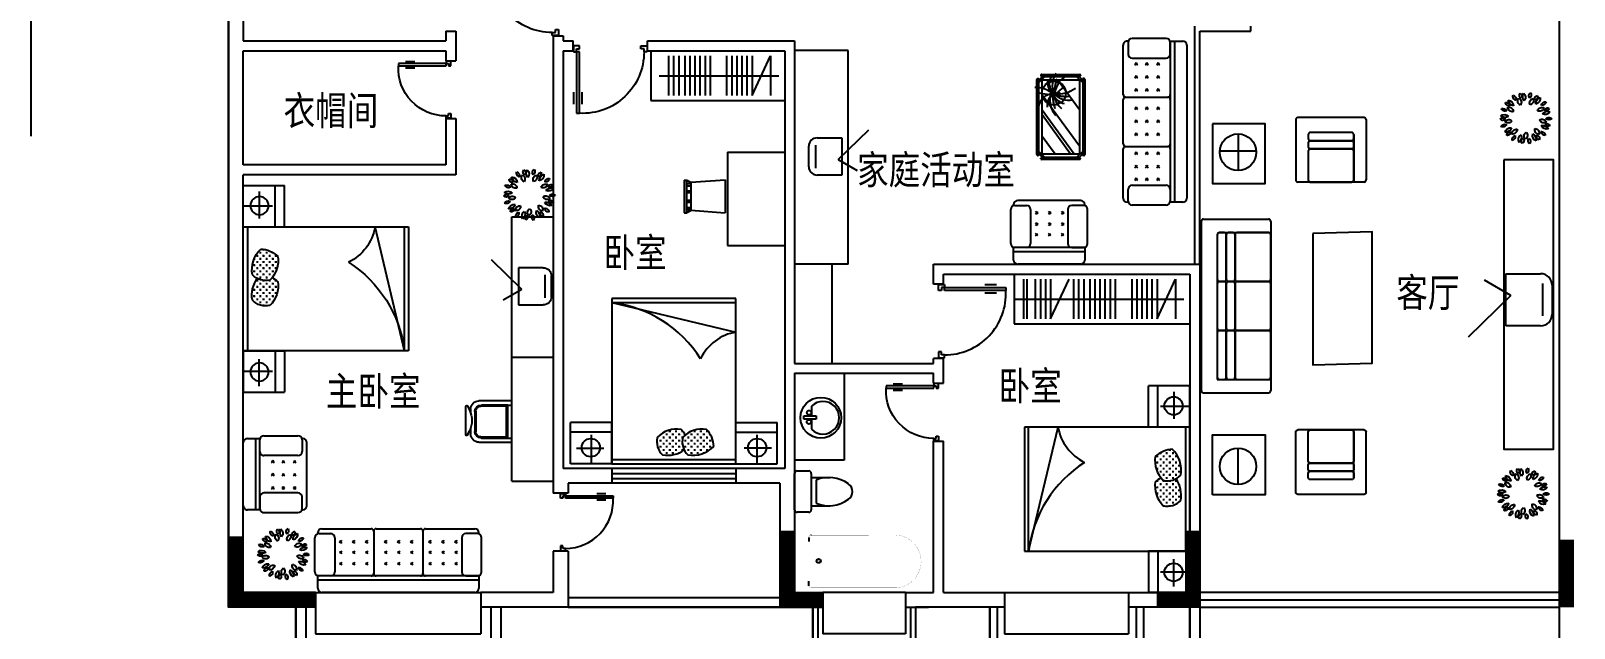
# Model space of a CAD drawing. Header units: millimetres. Extents: x 1287 to 39633, y 645 to 29501.
# Drawn here: x 1287 to 19957, y 10426 to 17649 of the extents above; entities that cross this region are included whole.
import ezdxf

# ---------------------------------------------------------------- set-up
doc = ezdxf.new("R2010")
doc.units = ezdxf.units.MM
for name, color, linetype in [('FUR', 6, 'Continuous'), ('J', 7, 'Continuous'), ('OA_FURNITURE', 7, 'Continuous'), ('STAIR', 2, 'Continuous'), ('TOILET', 7, 'Continuous'), ('W', 2, 'Continuous'), ('WALL', 4, 'Continuous'), ('WC', 10, 'Continuous'), ('WINDOW', 5, 'Continuous'), ('ZHU', 1, 'Continuous'), ('轮廓线', 240, 'Continuous')]:
    doc.layers.add(name, color=color, linetype=linetype)
doc.styles.add('_XYF', font='simhei.ttf', dxfattribs={"width": 0.8})
doc.styles.add('DIM_FONT', font='SIMPLEX.shx', dxfattribs={"width": 0.8})
doc.styles.get("Standard").update_dxf_attribs({"font": 'arial.ttf'})

# ---------------------------------------------------------------- blocks, each defined once
blk = doc.blocks.new('M_A23MCU')
for p, q in [((-0.454, 0.081), (-0.454, 0.905)), ((-0.454, 0.905), (-0.413, 0.905)), ((-0.413, 0.905), (-0.413, 0.081)), ((-0.489, 0.782), (-0.489, 0.624)), ((-0.378, 0.782), (-0.378, 0.624)), ((-0.495, -0.002), (-0.495, 0.081)), ((-0.495, 0.081), (-0.454, 0.081)), ((-0.413, 0.081), (-0.454, 0.081)), ((-0.454, 0.081), (-0.454, 0.039)), ((-0.454, 0.039), (-0.413, 0.039)), ((-0.413, 0.039), (-0.413, -0.002)), ((0.412, 0.039), (0.412, -0.002)), ((0.453, 0.039), (0.412, 0.039)), ((0.453, 0.081), (0.453, 0.039)), ((0.494, 0.081), (0.453, 0.081)), ((0.494, -0.002), (0.494, 0.081)), ((-0.413, -0.002), (-0.495, -0.002)), ((-0.495, -0.002), (-0.495, -0.002)), ((0.412, -0.002), (0.494, -0.002)), ((0.494, -0.002), (0.494, -0.002))]:
    blk.add_line(p, q)
blk.add_arc((-0.372, 0.082), 0.825, 359.9283, 92.866)
blk = doc.blocks.new('M_E24TTP')
at = {"layer": 'TOILET', "color": 7}
for p, q in [((-170, 200), (-170, 430)), ((170, 200), (170, 430)), ((-220, 200), (220, 200)), ((-140, 260), (140, 260)), ((-250, 30), (-250, 170)), ((220, 0), (-220, 0)), ((250, 170), (250, 30))]:
    blk.add_line(p, q, dxfattribs=at)
for centre, radius, start, end in [((227, 413), 398, 143.3619, 202.5495), ((0, 590), 110, 33.4509, 146.5491), ((-227, 413), 398, 337.4505, 36.6381), ((-220, 170), 30, 90, 180), ((220, 170), 30, 0, 90), ((-220, 30), 30, 180, 270), ((220, 30), 30, 270, 0)]:
    blk.add_arc(centre, radius, start, end, dxfattribs=at)
at = {"style": 'DIM_FONT', "width": 0.8, "flags": 9}
for tag in ['XSIZE', 'YSIZE']:
    blk.add_attdef(tag, (0, 0), '', height=0.5, dxfattribs=at)
blk = doc.blocks.new('M_E4')
for p, q in [((670, -80), (670, -137)), ((670, -86), (670, -97)), ((670, -663), (670, -614))]:
    blk.add_line(p, q)
at = {"const_width": 1.5}
for points in [[(-750, -750), (-750, 0)], [(-750, 0), (750, 0)], [(750, 0), (750, -750)], [(608, -56), (640, -56)], [(670, -90), (670, -656)], [(670, -663), (670, -655)], [(750, -750), (-750, -750)]]:
    blk.add_lwpolyline(points, dxfattribs=at)
for points in [[(-399, -56, 0.930688), (-388, -693, 0.930688)], [(670, -86, 0.414214), (640, -56, 0.414214)], [(670, -90, 0.041784), (670, -85, 0.412615)], [(640, -693, 0.414214), (670, -663, 0.414214)]]:
    blk.add_lwpolyline(points, format="xyb", dxfattribs=at)
at = {"const_width": 1.5, "flags": 128}
for points in [[(-399, -56), (608, -56)], [(-399, -694), (645, -692)]]:
    blk.add_lwpolyline(points, dxfattribs=at)
for radius in [25, 23]:
    blk.add_circle((550, -381), radius)
blk.add_arc((640, -663), 30, 270, 280.176)
at = {"width": 0.8, "flags": 9}
for tag in ['XSIZE', 'YSIZE']:
    blk.add_attdef(tag, (0, 0), '', height=0.5, dxfattribs=at)
blk = doc.blocks.new('M_C15')
at = {"linetype": 'Continuous'}
for p, q in [((-197, 1), (-168, 418)), ((-195, 500), (-195, 466)), ((-195, 500), (200, 500)), ((-195, 467), (-168, 416)), ((200, 466), (-195, 466)), ((-170, 418), (173, 418)), ((-153, 467), (-153, 417)), ((-125, 467), (-125, 417)), ((-66, 467), (-66, 417)), ((-45, 467), (-45, 417)), ((47, 467), (47, 417)), ((71, 467), (71, 417)), ((135, 467), (135, 417)), ((159, 467), (159, 417)), ((173, 417), (199, 467)), ((202, 1), (173, 418)), ((200, 500), (200, 466)), ((200, 0), (-200, 0))]:
    blk.add_line(p, q, dxfattribs=at)
at = {"width": 0.8, "flags": 9}
for tag in ['XSIZE', 'YSIZE']:
    blk.add_attdef(tag, (0, 0), '', height=0.5, dxfattribs=at)
blk = doc.blocks.new('*X13')
at = {"color": 0}
for p, q in [((284850, 2250), (284869, 2250)), ((284859, 2241), (284859, 2259)), ((284888, 2288), (284906, 2288)), ((284897, 2278), (284897, 2297)), ((284925, 2250), (284944, 2250)), ((284933, 2325), (284944, 2325)), ((284934, 2316), (284934, 2326)), ((284934, 2241), (284934, 2259)), ((284962, 2288), (284981, 2288)), ((284972, 2278), (284972, 2297)), ((285000, 2325), (285019, 2325)), ((285000, 2250), (285019, 2250)), ((285009, 2316), (285009, 2334)), ((285009, 2241), (285009, 2259)), ((285038, 2288), (285056, 2288)), ((285047, 2278), (285047, 2297)), ((285075, 2325), (285094, 2325)), ((285075, 2250), (285094, 2250)), ((285084, 2316), (285084, 2334)), ((285084, 2241), (285084, 2259)), ((285112, 2288), (285131, 2288)), ((285122, 2278), (285122, 2297)), ((285150, 2250), (285169, 2250)), ((285159, 2241), (285159, 2259)), ((285188, 2288), (285206, 2288)), ((285197, 2278), (285197, 2297)), ((285225, 2250), (285244, 2250)), ((285234, 2316), (285234, 2323)), ((285234, 2241), (285234, 2259)), ((285240, 2325), (285244, 2325)), ((285262, 2288), (285281, 2288)), ((285272, 2278), (285272, 2297)), ((285300, 2325), (285319, 2325)), ((285300, 2250), (285319, 2250)), ((285309, 2316), (285309, 2334)), ((285309, 2241), (285309, 2259)), ((285338, 2288), (285356, 2288)), ((285347, 2278), (285347, 2297)), ((285375, 2325), (285394, 2325)), ((285375, 2250), (285394, 2250)), ((285384, 2316), (285384, 2334)), ((285384, 2241), (285384, 2259)), ((285412, 2288), (285431, 2288)), ((285422, 2278), (285422, 2297)), ((285450, 2325), (285452, 2325)), ((285450, 2250), (285469, 2250)), ((285459, 2316), (285459, 2316)), ((285459, 2241), (285459, 2259)), ((284817, 2212), (284831, 2212)), ((284822, 2203), (284822, 2222)), ((284850, 2175), (284869, 2175)), ((284856, 2100), (284869, 2100)), ((284859, 2166), (284859, 2184)), ((284859, 2094), (284859, 2109)), ((284888, 2212), (284906, 2212)), ((284888, 2138), (284906, 2138)), ((284888, 2062), (284906, 2062)), ((284897, 2203), (284897, 2222)), ((284897, 2128), (284897, 2147)), ((284897, 2053), (284897, 2072)), ((284925, 2175), (284944, 2175)), ((284925, 2100), (284944, 2100)), ((284934, 2166), (284934, 2184)), ((284934, 2091), (284934, 2109)), ((284962, 2212), (284981, 2212)), ((284962, 2138), (284981, 2138)), ((284962, 2062), (284981, 2062)), ((284972, 2203), (284972, 2222)), ((284972, 2128), (284972, 2147)), ((284972, 2053), (284972, 2072)), ((285000, 2175), (285019, 2175)), ((285000, 2100), (285019, 2100)), ((285009, 2166), (285009, 2184)), ((285009, 2091), (285009, 2109)), ((285038, 2212), (285056, 2212)), ((285038, 2138), (285056, 2138)), ((285038, 2062), (285056, 2062)), ((285047, 2203), (285047, 2222)), ((285047, 2128), (285047, 2147)), ((285047, 2053), (285047, 2072)), ((285075, 2175), (285094, 2175)), ((285075, 2100), (285094, 2100)), ((285084, 2166), (285084, 2184)), ((285084, 2091), (285084, 2109)), ((285112, 2212), (285131, 2212)), ((285112, 2138), (285131, 2138)), ((285122, 2203), (285122, 2222)), ((285122, 2128), (285122, 2147)), ((285150, 2175), (285169, 2175)), ((285150, 2100), (285151, 2100)), ((285159, 2166), (285159, 2184)), ((285159, 2106), (285159, 2109)), ((285163, 2100), (285169, 2100)), ((285188, 2212), (285206, 2212)), ((285188, 2138), (285206, 2138)), ((285188, 2062), (285206, 2062)), ((285197, 2203), (285197, 2222)), ((285197, 2128), (285197, 2147)), ((285197, 2053), (285197, 2072)), ((285225, 2175), (285244, 2175)), ((285225, 2100), (285244, 2100)), ((285234, 2166), (285234, 2184)), ((285234, 2091), (285234, 2109)), ((285262, 2212), (285281, 2212)), ((285262, 2138), (285281, 2138)), ((285262, 2062), (285281, 2062)), ((285272, 2203), (285272, 2222)), ((285272, 2128), (285272, 2147)), ((285272, 2053), (285272, 2072)), ((285300, 2175), (285319, 2175)), ((285300, 2100), (285319, 2100)), ((285309, 2166), (285309, 2184)), ((285309, 2091), (285309, 2109)), ((285338, 2212), (285356, 2212)), ((285338, 2138), (285356, 2138)), ((285338, 2062), (285356, 2062)), ((285347, 2203), (285347, 2222)), ((285347, 2128), (285347, 2147)), ((285347, 2053), (285347, 2072)), ((285375, 2175), (285394, 2175)), ((285375, 2100), (285394, 2100)), ((285384, 2166), (285384, 2184)), ((285384, 2091), (285384, 2109)), ((285412, 2212), (285431, 2212)), ((285412, 2138), (285431, 2138)), ((285422, 2203), (285422, 2222)), ((285422, 2128), (285422, 2147)), ((285450, 2175), (285469, 2175)), ((285450, 2100), (285458, 2100)), ((285459, 2166), (285459, 2184)), ((285459, 2101), (285459, 2109)), ((285488, 2212), (285500, 2212)), ((285488, 2138), (285497, 2138)), ((285497, 2203), (285497, 2222)), ((285497, 2138), (285497, 2147))]:
    blk.add_line(p, q, dxfattribs=at)
blk = doc.blocks.new('_C2ZTH')
for p, q in [((-500, 750), (-500, 1250)), ((0, 1250), (-500, 1250)), ((-385, 750), (-385, 1250)), ((-191, 1178), (-191, 849)), ((0, 750), (0, 1250)), ((-353, 1001), (2, 1001)), ((0, 750), (-500, 750)), ((0, -750), (-500, -750)), ((-500, -750), (-500, -1250)), ((-385, -750), (-385, -1250)), ((-191, -1178), (-191, -849)), ((0, -750), (0, -1250)), ((-353, -1001), (2, -1001)), ((0, -1250), (-500, -1250))]:
    blk.add_line(p, q)
for centre in [(-196, 1006), (-196, -1006)]:
    blk.add_circle(centre, 110)
at = {"layer": 'J'}
for p, q in [((-2000, 750), (-2000, -750)), ((0, 750), (-2000, 750)), ((-1950, -750), (-1594, 750)), ((-1950, -750), (-1950, 750)), ((-50, 750), (-50, -750)), ((0, -750), (0, 750)), ((-2000, -750), (0, -750))]:
    blk.add_line(p, q, dxfattribs=at)
for centre, radius, start, end in [((-1023, 844), 578, 189.3238, 244.457), ((-93, 341), 328, 170.9132, 225.9541), ((-194, 156), 326, 92.7966, 133.2149), ((-458, 228), 354, 350.3657, 45.5224), ((-468, -936), 1493, 122.587, 172.8499), ((-93, 35), 328, 170.9132, 225.9541), ((-194, -151), 326, 118.3278, 133.2149), ((-270, 322), 222, 256.7256, 316.496), ((-458, -78), 354, 350.3657, 34.9896), ((-270, 15), 222, 256.7256, 316.496)]:
    blk.add_arc(centre, radius, start, end, dxfattribs=at)
at = {"layer": 'J', "rotation": 270}
blk.add_blockref('*X13', (-2455, 285295), dxfattribs=at)
at = {"style": 'DIM_FONT', "width": 0.8, "flags": 9}
for tag in ['XSIZE', 'YSIZE']:
    blk.add_attdef(tag, (0, 0), '', height=0.5, dxfattribs=at)
blk = doc.blocks.new('M_C57NTX')
for p, q in [((-496, -226), (-496, 233)), ((-486, 243), (-481, 243)), ((-427, 268), (-471, 224)), ((-399, 268), (-471, 196)), ((-471, -226), (-471, 233)), ((-446, 283), (-446, 278)), ((-436, 293), (473, 293)), ((-436, 268), (473, 268)), ((-431, 72), (-217, 228)), ((-431, -116), (43, 228)), ((-431, -159), (102, 228)), ((-336, -222), (283, 228)), ((436, 268), (509, 196)), ((465, 268), (509, 224)), ((483, 283), (483, 278)), ((509, 233), (509, -226)), ((524, 243), (519, 243)), ((534, 233), (534, -226)), ((106, -222), (469, 42)), ((-486, -236), (-481, -236)), ((-399, -262), (-471, -189)), ((-427, -262), (-471, -218)), ((-446, -277), (-446, -272)), ((473, -262), (-436, -262)), ((473, -287), (-436, -287)), ((436, -262), (509, -189)), ((465, -262), (509, -218)), ((483, -277), (483, -272)), ((524, -236), (519, -236))]:
    blk.add_line(p, q)
blk.add_lwpolyline([(-431, -222), (-431, 228), (469, 228), (469, -222)], close=True)
at = {"const_width": 12}
for points in [[(123, 120, 1), (135, 120, 1)], [(189, 24, 1), (201, 24, 1)], [(225, 150, 1), (237, 150, 1)], [(253, 126, 1), (265, 126, 1)], [(264, 18, 1), (276, 18, 1)], [(277, 84, 1), (289, 84, 1)], [(288, 107, 1), (300, 107, 1)], [(294, 93, 1), (306, 93, 1)], [(297, 74, 1), (309, 74, 1)], [(305, 18, 1), (317, 18, 1)], [(308, 87, 1), (320, 87, 1)], [(409, 163, 1), (421, 163, 1)], [(418, 27, 1), (430, 27, 1)], [(486, 90, 1), (498, 90, 1)], [(220, -38, 1), (232, -38, 1)], [(324, -108, 1), (336, -108, 1)]]:
    blk.add_lwpolyline(points, format="xyb", close=True, dxfattribs=at)
blk.add_circle((308, 86), 144)
for centre, radius, start, end in [((-486, 233), 10, 90, 180), ((-481, 233), 10, 0, 90), ((-436, 283), 10, 90, 180), ((-436, 278), 10, 180, 270), ((109, 83), 193, 6.9904, 78.0284), ((781, 125), 490, 163.8561, 179.1105), ((-395, 504), 810, 328.9873, 340.361), ((156, 293), 219, 342.9456, 6.4814), ((473, 283), 10, 0, 90), ((473, 278), 10, 270, 0), ((519, 233), 10, 90, 180), ((524, 233), 10, 0, 90), ((228, -157), 293, 78.5516, 130.9815), ((280, -402), 502, 88.3286, 108.729), ((344, -194), 291, 103.0452, 139.7766), ((110, -88), 259, 48.7581, 83.8624), ((364, -84), 190, 114.0956, 166.2953), ((176, 42), 126, 28.8901, 78.4579), ((482, -98), 260, 134.4861, 189.3762), ((613, -62), 346, 155.0888, 185.9637), ((267, -555), 642, 70.5249, 87.8244), ((624, 28), 325, 171.2496, 218.2333), ((421, -27), 169, 62.9909, 135.9102), ((404, -128), 234, 53.3231, 115.7633), ((-1013, -1156), 1790, 39.0488, 42.6799), ((448, -69), 233, 85.8741, 126.9558), ((269, -208), 287, 31.315, 82.1378), ((-486, -226), 10, 180, 270), ((-481, -226), 10, 270, 0), ((-436, -272), 10, 90, 180), ((-436, -277), 10, 180, 270), ((473, -272), 10, 0, 90), ((473, -277), 10, 270, 0), ((519, -226), 10, 180, 270), ((524, -226), 10, 270, 0)]:
    blk.add_arc(centre, radius, start, end)
at = {"style": 'DIM_FONT', "width": 0.8, "flags": 9}
for tag in ['XSIZE', 'YSIZE']:
    blk.add_attdef(tag, (0, 0), '', height=0.5, dxfattribs=at)
blk = doc.blocks.new('M_C31NFU')
at = {"layer": 'OA_FURNITURE'}
for p, q in [((-433, 755), (-433, 25)), ((392, 780), (-408, 780)), ((417, 755), (417, 25)), ((242, 600), (-258, 600)), ((267, 575), (267, 0)), ((392, 0), (-408, 0))]:
    blk.add_line(p, q, dxfattribs=at)
for points in [[(242, 600), (-258, 600, 0.414214), (-283, 575), (-283, 525, 0.414214), (-258, 500), (242, 500, 0.414214), (267, 525), (267, 575, 0.414214)], [(242, 500), (-258, 500, 0.414214), (-283, 475), (-283, 425, 0.414214), (-258, 400), (242, 400, 0.414214), (267, 425), (267, 475, 0.414214)], [(242, 400), (-258, 400, 0.414214), (-283, 375), (-283, 25, 0.414214), (-258, 0), (242, 0, 0.414214), (267, 25), (267, 375, 0.414214)]]:
    blk.add_lwpolyline(points, format="xyb", close=True, dxfattribs=at)
for centre, start, end in [((-408, 755), 90, 180), ((392, 755), 0, 90), ((242, 575), 0, 90), ((-408, 25), 180, 270), ((392, 25), 270, 0)]:
    blk.add_arc(centre, 25, start, end, dxfattribs=at)
at = {"style": 'DIM_FONT', "width": 0.8, "flags": 9}
for tag in ['XSIZE', 'YSIZE']:
    blk.add_attdef(tag, (0, 0), '', height=0.5, dxfattribs=at)
blk = doc.blocks.new('M_C34BMF')
at = {"layer": 'OA_FURNITURE'}
for p, q in [((-1058, -186), (-1058, 600)), ((-1031, 627), (1015, 627)), ((-896, 8), (-896, 627)), ((881, -19), (881, 627)), ((1042, -186), (1042, 600)), ((-869, -19), (881, -19)), ((-1031, -213), (1015, -213))]:
    blk.add_line(p, q, dxfattribs=at)
for points in [[(-869, 196), (-331, 196, 0.414214), (-304, 223), (-304, 600, 0.414214), (-331, 627), (-869, 627, 0.414214), (-896, 600), (-896, 223, 0.414214)], [(-277, 196), (261, 196, 0.414214), (288, 223), (288, 600, 0.414214), (261, 627), (-277, 627, 0.414214), (-304, 600), (-304, 223, 0.414214)], [(315, 196), (854, 196, 0.414214), (881, 223), (881, 600, 0.414214), (854, 627), (315, 627, 0.414214), (288, 600), (288, 223, 0.414214)], [(-869, 89), (-331, 89, 0.414214), (-304, 115), (-304, 169, 0.414214), (-331, 196), (-869, 196, 0.414214), (-896, 169), (-896, 115, 0.414214)], [(-277, 89), (261, 89, 0.414214), (288, 115), (288, 169, 0.414214), (261, 196), (-277, 196, 0.414214), (-304, 169), (-304, 115, 0.414214)], [(315, 89), (854, 89, 0.414214), (881, 115), (881, 169, 0.414214), (854, 196), (315, 196, 0.414214), (288, 169), (288, 115, 0.414214)], [(-869, -19), (-331, -19, 0.414214), (-304, 8), (-304, 62, 0.414214), (-331, 89), (-869, 89, 0.414214), (-896, 62), (-896, 8, 0.414214)], [(-277, -19), (261, -19, 0.414214), (288, 8), (288, 62, 0.414214), (261, 89), (-277, 89, 0.414214), (-304, 62), (-304, 8, 0.414214)], [(315, -19), (854, -19, 0.414214), (881, 8), (881, 62, 0.414214), (854, 89), (315, 89, 0.414214), (288, 62), (288, 8, 0.414214)]]:
    blk.add_lwpolyline(points, format="xyb", close=True, dxfattribs=at)
for centre, start, end in [((-1031, 600), 90, 180), ((1015, 600), 0, 90), ((-869, 8), 180, 270), ((854, 8), 270, 0), ((-1031, -186), 180, 270), ((1015, -186), 270, 0)]:
    blk.add_arc(centre, 26.9, start, end, dxfattribs=at)
at = {"style": 'DIM_FONT', "width": 0.8, "flags": 9}
for tag in ['XSIZE', 'YSIZE']:
    blk.add_attdef(tag, (0, 0), '', height=0.5, dxfattribs=at)
blk = doc.blocks.new('M_F22')
for centre, radius, start, end in [((-1680, 1042), 339, 2.86392, 98.57818), ((-1340, 1458), 399, 191.70154, 269.74057), ((-745, 1661), 486, 170.70899, 259.10644), ((-1409, 1198), 573, 358.65709, 71.15834), ((-704, 1829), 307, 163.4613, 255.43295), ((-1018, 1651), 266, 333.31145, 85.5828), ((-242, 1523), 417, 160.50355, 255.32847), ((-684, 1289), 376, 333.2488, 82.58322), ((-63, 1991), 399, 151.70154, 229.74057), ((-591, 1891), 339, 322.86392, 58.57818), ((523, 1764), 486, 130.70899, 219.10644), ((-284, 1836), 573, 318.65709, 31.15834), ((662, 1865), 307, 123.4613, 215.43295), ((819, 1335), 417, 120.50355, 215.32847), ((307, 1931), 266, 293.31145, 45.5828), ((331, 1439), 376, 293.2488, 42.58322), ((1257, 1578), 399, 111.70154, 189.74057), ((788, 1841), 339, 282.86392, 18.57818), ((1560, 1027), 486, 90.70899, 179.10644), ((988, 1601), 573, 278.65709, 351.15834), ((-1969, -307), 339, 42.86392, 138.57818), ((-1861, -14), 573, 38.65709, 111.15834), ((-1651, 768), 486, 210.70899, 299.10644), ((-1853, 584), 266, 13.31145, 125.5828), ((-1727, 923), 307, 203.4613, 295.43295), ((-1364, 522), 376, 13.2488, 122.58322), ((-1177, 985), 417, 200.50355, 295.32847), ((1511, 508), 417, 80.50355, 175.32847), ((1204, 902), 376, 253.2488, 2.58322), ((1732, 1016), 307, 83.4613, 175.43295), ((1502, 1294), 266, 253.31145, 5.5828), ((1881, -204), 486, 50.70899, 139.10644), ((1812, 603), 573, 238.65709, 311.15834), ((2003, 413), 399, 71.70154, 149.74057), ((1813, 916), 339, 242.86392, 338.57818), ((-1976, 230), 399, 231.70154, 309.74057), ((-1807, -769), 266, 53.31145, 165.5828), ((-1928, -429), 307, 243.4613, 335.43295), ((-1429, -1233), 573, 78.65709, 151.15834), ((-1770, -498), 486, 250.70899, 339.10644), ((-1393, -503), 376, 53.2488, 162.58322), ((-1547, -28), 417, 240.50355, 335.32847), ((-1323, -1527), 339, 82.86392, 178.57818), ((-1674, -1120), 399, 271.70154, 349.74057), ((-756, -1306), 376, 93.2488, 202.58322), ((-1179, -1041), 417, 280.50355, 15.32847), ((249, -1512), 376, 133.2488, 242.58322), ((-246, -1581), 417, 320.50355, 55.32847), ((1151, -1025), 376, 173.2488, 282.58322), ((816, -1395), 417, 0.50355, 95.32847), ((1510, -570), 417, 40.50355, 135.32847), ((1528, -71), 376, 213.2488, 322.58322), ((1335, -1353), 486, 10.70899, 99.10644), ((1801, -691), 573, 198.65709, 271.15834), ((1589, -1250), 266, 173.31145, 285.5828), ((1354, -1524), 307, 3.4613, 95.43295), ((1825, -959), 399, 31.70154, 109.74057), ((2003, -452), 339, 202.86392, 298.57818), ((2005, -323), 307, 43.4613, 135.43295), ((2009, 38), 266, 213.31145, 325.5828), ((-902, -1777), 266, 93.31145, 205.5828), ((-1213, -1593), 307, 283.4613, 15.43295), ((-314, -1889), 573, 118.65709, 191.15834), ((-1048, -1545), 486, 290.70899, 19.10644), ((-44, -2046), 339, 122.86392, 218.57818), ((-574, -1959), 399, 311.70154, 29.74057), ((439, -1967), 266, 133.31145, 245.5828), ((83, -2026), 307, 323.4613, 55.43295), ((962, -1675), 573, 158.65709, 231.15834), ((179, -1883), 486, 330.70899, 59.10644), ((1270, -1621), 339, 162.86392, 258.57818), ((808, -1896), 399, 351.70154, 69.74057)]:
    blk.add_arc(centre, radius, start, end)
at = {"width": 0.8, "flags": 9}
for tag in ['XSIZE', 'YSIZE']:
    blk.add_attdef(tag, (0, 0), '', height=0.5, dxfattribs=at)
blk = doc.blocks.new('M_C4')
for p, q in [((0, -150), (0, 150)), ((363, 169), (84, 169)), ((100, 250), (350, 250)), ((450, 150), (450, -150)), ((187, -107), (57, -336)), ((187, -107), (547, -475)), ((450, -150), (0, -150))]:
    blk.add_line(p, q)
for centre, start, end in [((100, 150), 90, 180), ((350, 150), 0, 90)]:
    blk.add_arc(centre, 100, start, end)
at = {"flags": 9}
for tag in ['XSIZE', 'YSIZE']:
    blk.add_attdef(tag, (0, 0), '', height=0.5, dxfattribs=at)
at = {"width": 0.8, "flags": 9}
for tag in ['YSIZE', 'XSIZE', 'XSIZE', 'YSIZE']:
    blk.add_attdef(tag, (225, -150), '', height=0.5, dxfattribs=at)
blk = doc.blocks.new('M_C47JEV')
for p, q in [((381, 770), (-381, 770)), ((-465, 250), (-465, 661)), ((-431, 711), (-431, 720)), ((-415, 711), (-275, 711)), ((-225, 661), (-225, 250)), ((-136, 606), (-166, 637)), ((-166, 606), (-136, 637)), ((-9, 606), (21, 637)), ((21, 606), (-9, 637)), ((179, 606), (149, 637)), ((149, 606), (179, 637)), ((225, 661), (225, 250)), ((415, 711), (275, 711)), ((431, 711), (431, 720)), ((465, 250), (465, 661)), ((-136, 469), (-166, 499)), ((-166, 469), (-136, 499)), ((21, 469), (-9, 499)), ((-9, 469), (21, 499)), ((179, 469), (149, 499)), ((149, 469), (179, 499)), ((-431, 50), (-431, 203)), ((431, 200), (-431, 200)), ((-275, 200), (-415, 200)), ((-136, 342), (-166, 372)), ((-166, 342), (-136, 372)), ((21, 342), (-9, 372)), ((-9, 342), (21, 372)), ((179, 342), (149, 372)), ((149, 342), (179, 372)), ((275, 200), (415, 200)), ((431, 200), (431, 50)), ((431, 150), (-431, 150)), ((381, 0), (-381, 0))]:
    blk.add_line(p, q)
for centre, start, end in [((-381, 720), 90, 180), ((381, 720), 360, 90), ((-415, 661), 90, 180), ((-275, 661), 0, 90), ((275, 661), 90, 180), ((415, 661), 0, 90), ((-415, 250), 180, 270), ((-275, 250), 270, 0), ((275, 250), 180, 270), ((415, 250), 270, 0), ((-381, 50), 180, 270), ((381, 50), 270, 0)]:
    blk.add_arc(centre, 50, start, end)
at = {"style": 'DIM_FONT', "width": 0.8, "flags": 9}
for tag in ['XSIZE', 'YSIZE']:
    blk.add_attdef(tag, (0, 0), '', height=0.5, dxfattribs=at)
blk = doc.blocks.new('M_C46QQU')
for p, q in [((-925, 770), (-327, 770)), ((-269, 770), (269, 770)), ((327, 770), (925, 770)), ((-1008, 250), (-1008, 661)), ((-975, 711), (-975, 720)), ((-958, 711), (-818, 711)), ((-768, 661), (-768, 250)), ((-713, 627), (-683, 597)), ((-683, 627), (-713, 597)), ((-556, 627), (-526, 597)), ((-526, 627), (-556, 597)), ((-398, 627), (-368, 597)), ((-368, 627), (-398, 597)), ((-298, 740), (-298, 230)), ((-138, 627), (-168, 597)), ((-168, 627), (-138, 597)), ((20, 627), (-11, 597)), ((-11, 627), (20, 597)), ((177, 627), (147, 597)), ((147, 627), (177, 597)), ((298, 740), (298, 230)), ((368, 627), (398, 597)), ((398, 627), (368, 597)), ((526, 627), (556, 597)), ((556, 627), (526, 597)), ((683, 627), (713, 597)), ((713, 627), (683, 597)), ((768, 661), (768, 250)), ((958, 711), (818, 711)), ((975, 711), (975, 720)), ((1008, 250), (1008, 661)), ((-713, 500), (-683, 469)), ((-683, 500), (-713, 469)), ((-556, 500), (-526, 469)), ((-526, 500), (-556, 469)), ((-398, 500), (-368, 469)), ((-368, 500), (-398, 469)), ((-138, 500), (-168, 469)), ((-168, 500), (-138, 469)), ((20, 500), (-11, 469)), ((-11, 500), (20, 469)), ((177, 500), (147, 469)), ((147, 500), (177, 469)), ((368, 500), (398, 469)), ((398, 500), (368, 469)), ((526, 500), (556, 469)), ((556, 500), (526, 469)), ((683, 500), (713, 469)), ((713, 500), (683, 469)), ((-975, 50), (-975, 203)), ((975, 200), (-975, 200)), ((-818, 200), (-958, 200)), ((-713, 363), (-683, 332)), ((-683, 363), (-713, 332)), ((-526, 363), (-556, 332)), ((-556, 363), (-526, 332)), ((-398, 363), (-368, 332)), ((-368, 363), (-398, 332)), ((-138, 363), (-168, 332)), ((-168, 363), (-138, 332)), ((-11, 363), (20, 332)), ((20, 363), (-11, 332)), ((177, 363), (147, 332)), ((147, 363), (177, 332)), ((368, 363), (398, 332)), ((398, 363), (368, 332)), ((556, 363), (526, 332)), ((526, 363), (556, 332)), ((683, 363), (713, 332)), ((713, 363), (683, 332)), ((818, 200), (958, 200)), ((975, 200), (975, 50)), ((975, 150), (-975, 150)), ((925, 0), (-925, 0))]:
    blk.add_line(p, q)
for centre, radius, start, end in [((-925, 720), 50, 90, 180), ((-328, 740), 30, 360, 90), ((-268, 740), 30, 90, 180), ((268, 740), 30, 0, 90), ((328, 740), 30, 90, 180), ((925, 720), 50, 360, 90), ((-958, 661), 50, 90, 180), ((-818, 661), 50, 0, 90), ((818, 661), 50, 90, 180), ((958, 661), 50, 0, 90), ((-958, 250), 50, 180, 270), ((-818, 250), 50, 270, 0), ((-328, 230), 30, 270, 0), ((-268, 230), 30, 180, 270), ((268, 230), 30, 270, 360), ((328, 230), 30, 180, 270), ((818, 250), 50, 180, 270), ((958, 250), 50, 270, 0), ((-925, 50), 50, 180, 270), ((925, 50), 50, 270, 0)]:
    blk.add_arc(centre, radius, start, end)
at = {"style": 'DIM_FONT', "width": 0.8, "flags": 9}
for tag in ['XSIZE', 'YSIZE']:
    blk.add_attdef(tag, (0, 0), '', height=0.5, dxfattribs=at)
blk = doc.blocks.new('M_C9')
at = {"linetype": 'Continuous'}
for p, q in [((168, 317), (-176, 317)), ((-174, 294), (-130, 273)), ((-142, 259), (-92, 259)), ((-119, 197), (132, 197)), ((-112, 209), (128, 209)), ((88, 259), (158, 259)), ((166, 294), (122, 273)), ((-242, -239), (-242, 159)), ((-192, -191), (-192, 129)), ((-179, -174), (-179, 137)), ((192, 137), (192, -174)), ((208, 129), (208, -191)), ((258, 159), (258, -241)), ((192, -174), (-179, -174)), ((-192, -239), (-242, -239)), ((-192, -191), (-192, -239)), ((208, -191), (-192, -191)), ((258, -241), (207, -241)), ((208, -191), (208, -241))]:
    blk.add_line(p, q, dxfattribs=at)
for centre, radius, start, end in [((-142, 159), 100, 90, 180), ((-112, 129), 80, 90, 180), ((-174, 306), 12.2, 98.7908, 276.7415), ((-119, 137), 60, 90, 180), ((-3, 541), 297, 244.7295, 295.1128), ((128, 129), 80, 0, 90), ((132, 137), 60, 0, 90), ((158, 159), 100, 0, 90), ((166, 306), 12.2, 263.2585, 81.2092)]:
    blk.add_arc(centre, radius, start, end, dxfattribs=at)
at = {"width": 0.8, "flags": 9}
for tag in ['XSIZE', 'YSIZE']:
    blk.add_attdef(tag, (0, 0), '', height=0.5, dxfattribs=at)
blk = doc.blocks.new('M_A6')
blk.add_line((0.5, 0), (0.5, 0))
blk = doc.blocks.new('_B0MWI')
for p, q in [((-0.62, 3.2778), (0.62, 3.2778)), ((-0.62, 0.5), (-0.62, 3.2778)), ((0.62, 0.5), (0.62, 3.2778)), ((-0.56, 2.7778), (0.56, 2.7778)), ((-0.56, 0.5), (-0.56, 2.7778)), ((0.56, 0.5), (0.56, 2.7778)), ((-0.5, 2.2778), (0.5, 2.2778)), ((-0.5, 0.5), (-0.5, 2.2778)), ((0.5, 0.5), (0.5, 2.2778)), ((-0.5, -0.5), (0.5, -0.5))]:
    blk.add_line(p, q)
blk = doc.blocks.new('M_B0OPK')
for p, q in [((-0.5, 0.5), (0.5, 0.5)), ((0.5, 0.167), (-0.5, 0.167)), ((0.5, -0.167), (-0.5, -0.167)), ((-0.5, -0.5), (0.5, -0.5))]:
    blk.add_line(p, q)

msp = doc.modelspace()

# ---------------------------------------------------------------- linework, layer by layer
for p, q in [((10730.5, 13110), (10730.5, 12994.3)), ((10639, 12994.3), (10789, 12994.3)), ((10639, 12953.7), (10639, 12994.3)), ((10789, 12953.7), (10639, 12953.7)), ((10730.5, 12953.7), (10730.5, 12830.4)), ((10789, 12994.3), (10789, 12953.7))]:
    msp.add_line(p, q)
for centre, radius in [((10843.7, 12970.2), 246.4), ((10700, 12919.4), 26.7), ((10701.3, 13031.2), 26.7)]:
    msp.add_circle(centre, radius)
msp.add_arc((10869.1, 12970.2), 196.9, 225.25267, 134.74733)
at = {"layer": 'FUR'}
msp.add_line((1286.9, 24022.2), (1286.9, 16375.1), dxfattribs=at)
at = {"layer": 'J'}
for p, q in [((8785.4, 17407.3), (8785.4, 16807.3)), ((11176, 17409.8), (10527.2, 17409.8)), ((11176, 14827.3), (11176, 17409.8)), ((9001.2, 17346.2), (9001.2, 16866)), ((9062.6, 17346.2), (9062.6, 16866)), ((9124.1, 17346.2), (9124.1, 16866)), ((9196.7, 17346.2), (9196.7, 16866)), ((9258.1, 17346.2), (9258.1, 16866)), ((9319.6, 17346.2), (9319.6, 16866)), ((9381, 17346.2), (9381, 16866)), ((9442.5, 17346.2), (9442.5, 16866)), ((9503.9, 17346.2), (9503.9, 16866)), ((9704.4, 17346.2), (9704.4, 16866)), ((9765.8, 17346.2), (9765.8, 16866)), ((9827.3, 17346.2), (9827.3, 16866)), ((9888.7, 17346.2), (9888.7, 16866)), ((9950.2, 17346.2), (9950.2, 16866)), ((10011.6, 17346.2), (10011.6, 16866)), ((10011.6, 16866), (10235.1, 17346.2)), ((10235.1, 17346.2), (10235.1, 16866)), ((10336.1, 17100.5), (8888.8, 17100.5)), ((8785.4, 16807.3), (10407.2, 16807.3)), ((15890.7, 16402.4), (15890.7, 15960.8)), ((9714.5, 16182.4), (10407.2, 16182.4)), ((9714.5, 16182.4), (9714.5, 15051.9)), ((15670.6, 16199.3), (16110.8, 16199.3)), ((7107.2, 12204.3), (7107.2, 15398.8)), ((7107.2, 15398.8), (7607.2, 15398.8)), ((9714.5, 15051.9), (10407.2, 15051.9)), ((11176, 14827.3), (10527.2, 14827.3)), ((10977.2, 14827.3), (10977.2, 13627.3)), ((13182.1, 14707.3), (13182.1, 14107.3)), ((13295.6, 14646.2), (13295.6, 14166)), ((13335.3, 14646.2), (13335.3, 14166)), ((13438.7, 14646.2), (13438.7, 14166)), ((13500.2, 14646.2), (13500.2, 14166)), ((13561.6, 14646.2), (13561.6, 14166)), ((13623.1, 14166), (13846.5, 14646.2)), ((13623.1, 14646.2), (13623.1, 14166)), ((13901.2, 14646.2), (13901.2, 14166)), ((13962.6, 14646.2), (13962.6, 14166)), ((14024.1, 14646.2), (14024.1, 14166)), ((14096.7, 14646.2), (14096.7, 14166)), ((14158.1, 14646.2), (14158.1, 14166)), ((14219.6, 14646.2), (14219.6, 14166)), ((14281, 14646.2), (14281, 14166)), ((14342.5, 14646.2), (14342.5, 14166)), ((14403.9, 14646.2), (14403.9, 14166)), ((14604.4, 14646.2), (14604.4, 14166)), ((14665.8, 14646.2), (14665.8, 14166)), ((14727.3, 14646.2), (14727.3, 14166)), ((14788.7, 14646.2), (14788.7, 14166)), ((14850.2, 14646.2), (14850.2, 14166)), ((14911.6, 14646.2), (14911.6, 14166)), ((14911.6, 14166), (15135.1, 14646.2)), ((15135.1, 14646.2), (15135.1, 14166)), ((15236.1, 14400.5), (13182.1, 14400.5)), ((13182.1, 14107.3), (15307.2, 14107.3)), ((7107.2, 13703.9), (7607.2, 13703.9)), ((15890.7, 12161.2), (15890.7, 12602.8)), ((7107.2, 12204.3), (7607.2, 12204.3))]:
    msp.add_line(p, q, dxfattribs=at)
for points in [[(15581.6, 16525.9), (15581.6, 15802), (16217.5, 15802), (16217.5, 16525.9)], [(19106.3, 16087.5), (19106.3, 12589.2), (19706.3, 12589.2), (19706.3, 16087.5)], [(16794, 15197.4), (16794, 13608.1), (17515.7, 13630.7), (17515.7, 15219.9)], [(15581.6, 12037.7), (15581.6, 12761.7), (16217.5, 12761.7), (16217.5, 12037.7)]]:
    msp.add_lwpolyline(points, close=True, dxfattribs=at)
for centre in [(15890.7, 16181.6), (15890.7, 12382)]:
    msp.add_circle(centre, 220.8, dxfattribs=at)
at = {"layer": 'STAIR'}
for p, q in [((15367.2, 14827.3), (15367.2, 17707.3)), ((15427.2, 17647.3), (16047.2, 17647.3)), ((15427.2, 14827.3), (15427.2, 17647.3)), ((16047.2, 17647.3), (16047.2, 17707.3))]:
    msp.add_line(p, q, dxfattribs=at)
at = {"layer": 'W'}
for p, q in [((19777.2, 10857.3), (15427.2, 10857.3)), ((7787.2, 10797.3), (10347.2, 10797.3)), ((7787.2, 10677.3), (10347.2, 10677.3)), ((15307.2, 10677.3), (15307.2, 9177.3)), ((15427.2, 10767.3), (19777.2, 10767.3)), ((15427.2, 10677.3), (15427.2, 9297.3)), ((15427.2, 10677.3), (19777.2, 10677.3))]:
    msp.add_line(p, q, dxfattribs=at)
at = {"layer": 'WALL'}
for p, q in [((3677.2, 19507.3), (3677.2, 10677.3)), ((3857.2, 19327.3), (3857.2, 17527.3)), ((19777.2, 17977.3), (19777.2, 9177.3)), ((6307.2, 17647.3), (6427.2, 17647.3)), ((6307.2, 17647.3), (6307.2, 17527.3)), ((6427.2, 17647.3), (6427.2, 17287.3)), ((7607.2, 17587.3), (7727.2, 17587.3)), ((7607.2, 17587.3), (7607.2, 12057.3)), ((7727.2, 17587.3), (7727.2, 17527.3)), ((3857.2, 17527.3), (6307.2, 17527.3)), ((3857.2, 16027.3), (3857.2, 17407.3)), ((3857.2, 17407.3), (6307.2, 17407.3)), ((6307.2, 17407.3), (6307.2, 17287.3)), ((7727.2, 17527.3), (7847.2, 17527.3)), ((7727.2, 17407.3), (7727.2, 12357.3)), ((7727.2, 17407.3), (7847.2, 17407.3)), ((7847.2, 17407.3), (7847.2, 17527.3)), ((8747.2, 17407.3), (8747.2, 17527.3)), ((8747.2, 17527.3), (10527.2, 17527.3)), ((8747.2, 17407.3), (10407.2, 17407.3)), ((10407.2, 17407.3), (10407.2, 12357.3)), ((10527.2, 17527.3), (10527.2, 13627.3)), ((6307.2, 17287.3), (6427.2, 17287.3)), ((6307.2, 16587.3), (6427.2, 16587.3)), ((6307.2, 16587.3), (6307.2, 16027.3)), ((6427.2, 16587.3), (6427.2, 15907.3)), ((6307.2, 16027.3), (3857.2, 16027.3)), ((3857.2, 10857.3), (3857.2, 15907.3)), ((6427.2, 15907.3), (3857.2, 15907.3)), ((12207.2, 14587.3), (12207.2, 14827.3)), ((12207.2, 14827.3), (15427.2, 14827.3)), ((15427.2, 14827.3), (15427.2, 10677.3)), ((12327.2, 14587.3), (12207.2, 14587.3)), ((12327.2, 14587.3), (12327.2, 14707.3)), ((12327.2, 14707.3), (15307.2, 14707.3)), ((15307.2, 14707.3), (15307.2, 10857.3)), ((12327.2, 13687.3), (12207.2, 13687.3)), ((12207.2, 13627.3), (12207.2, 13687.3)), ((12327.2, 13387.3), (12327.2, 13687.3)), ((10527.2, 13627.3), (12207.2, 13627.3)), ((10527.2, 13507.3), (10527.2, 10857.3)), ((10527.2, 13507.3), (12207.2, 13507.3)), ((12207.2, 13387.3), (12207.2, 13507.3)), ((12207.2, 13387.3), (12327.2, 13387.3)), ((12207.2, 12687.3), (12327.2, 12687.3)), ((12207.2, 10857.3), (12207.2, 12687.3)), ((12327.2, 12357.3), (12327.2, 12687.3)), ((8317.2, 12357.3), (7727.2, 12357.3)), ((8317.2, 12357.3), (8317.2, 12177.3)), ((9817.2, 12357.3), (9817.2, 12177.3)), ((10407.2, 12357.3), (9817.2, 12357.3)), ((12327.2, 10857.3), (12327.2, 12357.3)), ((8317.2, 12177.3), (7787.2, 12177.3)), ((7787.2, 12177.3), (7787.2, 12057.3)), ((10347.2, 12177.3), (9817.2, 12177.3)), ((10347.2, 12177.3), (10347.2, 10677.3)), ((7787.2, 12057.3), (7607.2, 12057.3)), ((7787.2, 11357.3), (7607.2, 11357.3)), ((7607.2, 11357.3), (7607.2, 10857.3)), ((7787.2, 11357.3), (7787.2, 10677.3)), ((19777.2, 11373.8), (19777.2, 10923.8)), ((4732.2, 10857.3), (3857.2, 10857.3)), ((4732.2, 10857.3), (4732.2, 10677.3)), ((6732.2, 10857.3), (6732.2, 10677.3)), ((7607.2, 10857.3), (6732.2, 10857.3)), ((10527.2, 10857.3), (10867.2, 10857.3)), ((10867.2, 10857.3), (10867.2, 10677.3)), ((11867.2, 10857.3), (11867.2, 10677.3)), ((11867.2, 10857.3), (12207.2, 10857.3)), ((12327.2, 10857.3), (13067.2, 10857.3)), ((13067.2, 10857.3), (13067.2, 10677.3)), ((14567.2, 10857.3), (14567.2, 10677.3)), ((14567.2, 10857.3), (15307.2, 10857.3)), ((4732.2, 10677.3), (3677.2, 10677.3)), ((7787.2, 10677.3), (6732.2, 10677.3)), ((10347.2, 10677.3), (10867.2, 10677.3)), ((11867.2, 10677.3), (12147.2, 10677.3)), ((13067.2, 10677.3), (12147.2, 10677.3)), ((15427.2, 10677.3), (14567.2, 10677.3))]:
    msp.add_line(p, q, dxfattribs=at)
at = {"layer": 'WC'}
for p, q in [((11127.2, 13507.3), (11127.2, 12458)), ((11127.2, 12458), (10527.2, 12458))]:
    msp.add_line(p, q, dxfattribs=at)
at = {"layer": 'ZHU', "const_width": 180}
for points in [[(4732.2, 10767.3), (3767.2, 10767.3), (3767.2, 11535.3)], [(10835.1, 10768.9), (10435.1, 10768.9), (10435.1, 11603.8)], [(14939.7, 10768.9), (15339.7, 10768.9), (15339.7, 11603.8)], [(19867.2, 10677.3), (19867.2, 11493.8)], [(10835.1, 10768.9), (10867.2, 10768.9)], [(14939.7, 10768.9), (14907.7, 10768.9)]]:
    msp.add_lwpolyline(points, dxfattribs=at)
at = {"layer": '轮廓线'}
msp.add_lwpolyline([(24427.2, 9177.3), (15307.2, 9177.3), (15307.2, 10677.3), (14747.2, 10677.3), (14747.2, 10177.3), (12887.2, 10177.3), (12887.2, 10677.3), (11987.2, 10677.3), (11987.2, 10177.3), (10747.2, 10177.3), (10747.2, 10677.3), (6972.2, 10677.3), (6972.2, 10177.3), (4492.2, 10177.3), (4492.2, 10677.3), (3677.2, 10677.3), (3677.2, 19507.3)], dxfattribs=at)

# ---------------------------------------------------------------- block references
at = {"layer": 'J'}
for name, p, rotation in [('M_C46QQU', (15271.3, 16550.4), 90), ('M_C57NTX', (13749.7, 16589.3), 90), ('M_C4', (10948.2, 15904.9), 90), ('M_C34BMF', (15659.3, 14314.2), 270), ('_C2ZTH', (9067.2, 12412.2), 270), ('M_C47JEV', (3857.2, 12287.2), 270)]:
    msp.add_blockref(name, p, dxfattribs=dict(at, rotation=rotation))
at = {"layer": 'J', "xscale": -0.14, "yscale": 0.14, "zscale": 0.14}
for p in [(19375, 16597.7), (7320.3, 15670.9), (19342.8, 12057.7), (4341.3, 11326.2)]:
    msp.add_blockref('M_F22', p, dxfattribs=at)
at = {"layer": 'J'}
for name, p in [('M_C31NFU', (17023.2, 15820.7)), ('M_C47JEV', (13606.3, 14827.3)), ('_C2ZTH', (15307.2, 12107.3)), ('M_C46QQU', (5732.2, 10857.3))]:
    msp.add_blockref(name, p, dxfattribs=at)
at = {"layer": 'J', "xscale": -1}
msp.add_blockref('_C2ZTH', (3857.2, 14529.1), dxfattribs=at)
for name, p, rotation in [('M_C15', (9688.5, 15648.2), 90), ('M_C4', (7335, 14334.3), 270), ('M_C9', (6866.5, 12931.8), 90), ('M_C31NFU', (17023.2, 12822.1), 180)]:
    msp.add_blockref(name, p, dxfattribs=dict(at, rotation=rotation))
at = {"layer": 'J', "xscale": 1.4, "yscale": 1.4, "zscale": 1.4, "rotation": 270}
msp.add_blockref('M_C4', (19341.6, 14712), dxfattribs=at)
at = {"layer": 'W'}
for p, xscale, yscale, zscale, rotation in [((5732.2, 10767.3), -2000, 179.9999999999982, 2000, 180), ((11367.2, 10767.3), 1000, 180, 1000, 179.9999996827232), ((13817.2, 10767.3), -1500, 180.0000000000009, 1500, 180)]:
    msp.add_blockref('_B0MWI', p, dxfattribs=dict(at, xscale=xscale, yscale=yscale, zscale=zscale, rotation=rotation))
at = {"layer": 'WC'}
for name, p, rotation in [('M_E24TTP', (10527.2, 12076.4), 270), ('M_E4', (11367.2, 10857.3), 180)]:
    msp.add_blockref(name, p, dxfattribs=dict(at, rotation=rotation))
at = {"layer": 'WINDOW'}
for name, p, xscale, yscale, zscale, rotation in [('M_A23MCU', (7667.2, 18037.3), -900, 900, 900, 90), ('M_A23MCU', (6367.2, 16937.3), 700, -700, 700, 270), ('M_A23MCU', (12267.2, 14137.3), 900, 900, 900, 270), ('M_A23MCU', (12267.2, 13037.3), -700, 700, 700, 90), ('M_B0OPK', (9067.2, 12267.3), 1500, 180.0000000149011, 1500, 180), ('M_A23MCU', (7697.2, 11707.3), -700, -700, 700, 90), ('M_A6', (5732.2, 10767.3), 2000, 2000, 2000, 180), ('M_A6', (11367.2, 10767.3), 1000, 1000, 1000, 180), ('M_A6', (13817.2, 10767.3), 1500, 1500, 1500, 180)]:
    msp.add_blockref(name, p, dxfattribs=dict(at, xscale=xscale, yscale=yscale, zscale=zscale, rotation=rotation))
at = {"layer": 'WINDOW', "xscale": 900, "yscale": -900, "zscale": 900}
msp.add_blockref('M_A23MCU', (8297.2, 17467.3), dxfattribs=at)

# ---------------------------------------------------------------- texts
at = {"style": '_XYF', "width": 0.8}
for s, p in [('衣帽间', (4344.4, 16509.9)), ('家庭活动室', (11282.2, 15793.6)), ('卧室', (8214.2, 14793.1)), ('客厅', (17805.8, 14309.1)), ('主卧室', (4855.5, 13115)), ('卧室', (12993.9, 13179.5))]:
    msp.add_text(s, height=350, dxfattribs=at).set_placement(p)

doc.saveas('drawing.dxf')
